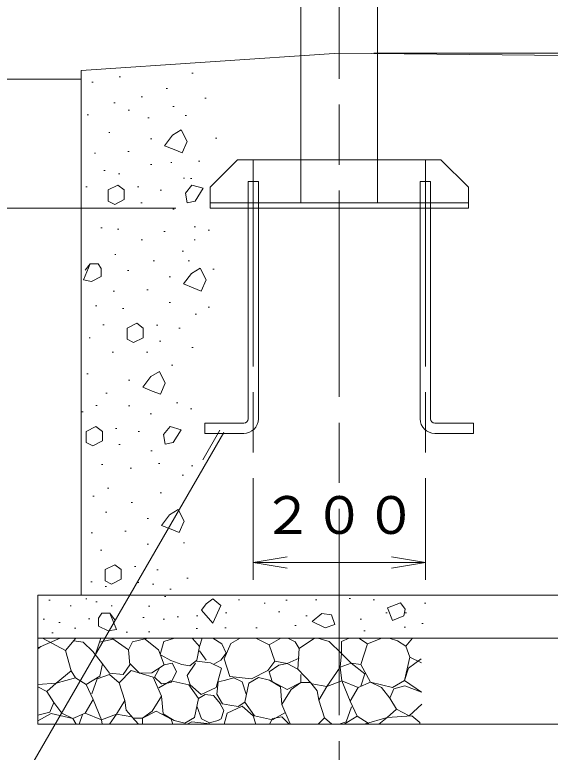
# Model space of a CAD drawing. Units: millimetres at full size, sheet at 1:20; details may follow other scales. Extents: x 474 to 16274, y 399 to 11399.
# Drawn here: x 6185 to 6807, y 6267 to 7124 of the extents above; entities that cross this region are included whole.
import ezdxf
from ezdxf.enums import TextEntityAlignment as Align

# ---------------------------------------------------------------- set-up
doc = ezdxf.new("R2010")
doc.units = ezdxf.units.MM
doc.header["$LTSCALE"] = 20
doc.linetypes.add('CHAIN', pattern=[18.5, 12, -1.5, 3.5, -1.5])
doc.layers.add('レイヤ1', color=2, linetype='Continuous', lineweight=13)
doc.styles.add('ＭＳ ゴシック', font='')
doc.styles.get('ＭＳ ゴシック').set_extended_font_data('MS Gothic')

# ---------------------------------------------------------------- blocks, each defined once
blk = doc.blocks.new('open_arrow')
at = {"color": 0, "linetype": 'Continuous', "lineweight": -2}
blk.add_lwpolyline([(7.5, 1.25), (0, 0), (7.5, -1.25)], dxfattribs=at)

msp = doc.modelspace()

# ---------------------------------------------------------------- linework, layer by layer
at = {"layer": 'レイヤ1', "color": 3}
for p, q in [((6517.07, 6905.17), (6517.07, 8769.59)), ((6606.17, 8769.59), (6606.17, 6905.17)), ((6261.62, 7059.17), (6261.62, 6449.17)), ((6411.62, 6923.35), (6443.44, 6955.17)), ((6679.8, 6955.17), (6443.44, 6955.17)), ((6711.62, 6923.35), (6679.8, 6955.17)), ((6455.62, 6930.17), (6467.62, 6930.17)), ((6455.62, 6930.17), (6455.62, 6654.17)), ((6467.62, 6930.17), (6467.62, 6654.17)), ((6655.62, 6930.17), (6667.62, 6930.17)), ((6655.62, 6654.17), (6655.62, 6930.17)), ((6667.62, 6654.17), (6667.62, 6930.17)), ((6411.62, 6923.35), (6411.62, 6899.17)), ((6711.62, 6923.35), (6711.62, 6899.17)), ((6411.62, 6905.17), (6711.62, 6905.17)), ((6411.62, 6899.17), (6711.62, 6899.17)), ((6405.62, 6649.17), (6405.62, 6637.17)), ((6450.62, 6649.17), (6405.62, 6649.17)), ((6672.62, 6649.17), (6717.62, 6649.17)), ((6717.62, 6649.17), (6717.62, 6637.17)), ((6450.62, 6637.17), (6405.62, 6637.17)), ((6672.62, 6637.17), (6717.62, 6637.17)), ((6211.62, 6449.17), (6211.62, 6299.17)), ((6211.62, 6449.17), (7311.62, 6449.17)), ((6211.62, 6399.17), (7311.62, 6399.17)), ((6211.62, 6299.17), (7311.62, 6299.17))]:
    msp.add_line(p, q, dxfattribs=at)
at = {"layer": 'レイヤ1', "linetype": 'CHAIN', "lineweight": 18}
for p, q in [((6561.62, 8769.59), (6561.62, 5879.17)), ((6461.62, 6955.17), (6461.62, 6467.17)), ((6661.62, 6955.17), (6661.62, 6467.17))]:
    msp.add_line(p, q, dxfattribs=at)
at = {"layer": 'レイヤ1', "color": 3, "lineweight": 18}
for p, q in [((6561.62, 7079.17), (6261.62, 7059.17)), ((8561.62, 7059.17), (6561.62, 7079.17))]:
    msp.add_line(p, q, dxfattribs=at)
at = {"layer": 'レイヤ1'}
for p, q in [((6601.62, 7079.17), (8933.06, 7079.17)), ((6390.44, 7055.96), (6391.94, 7055.96)), ((5631.62, 7049.17), (6261.62, 7049.17)), ((6305.93, 7051.56), (6307.43, 7051.56)), ((6274.24, 7045.4), (6275.74, 7045.4)), ((6360.51, 7038.35), (6362.01, 7038.35)), ((6299.77, 7021.63), (6301.27, 7021.63)), ((6331.46, 7028.67), (6332.96, 7028.67)), ((6405.4, 7026.91), (6406.9, 7026.91)), ((6368.43, 7017.23), (6369.93, 7017.23)), ((6268.96, 7007.54), (6270.46, 7007.54)), ((6316.5, 7012.82), (6318, 7012.82)), ((6382.52, 7006.66), (6384.02, 7006.66)), ((6339.38, 7004.02), (6340.88, 7004.02)), ((6293.76, 6987.2), (6295.26, 6987.2)), ((6368.07, 6983.96), (6378.14, 6990)), ((6378.14, 6990), (6384.91, 6976.47)), ((6342.24, 6979.74), (6343.74, 6979.74)), ((6358.79, 6971.58), (6368.07, 6983.96)), ((6417.73, 6980.25), (6419.23, 6980.25)), ((6369.94, 6967.11), (6358.79, 6971.58)), ((6384.91, 6976.47), (6379.29, 6963.38)), ((6277.11, 6963.05), (6278.61, 6963.05)), ((6316.14, 6964.82), (6317.64, 6964.82)), ((6379.29, 6963.38), (6369.94, 6967.11)), ((6398.17, 6953.64), (6399.67, 6953.64)), ((6342.24, 6949.91), (6343.74, 6949.91)), ((6365.79, 6952.09), (6367.29, 6952.09)), ((6288.04, 6942.91), (6289.54, 6942.91)), ((6305.05, 6938.88), (6306.55, 6938.88)), ((6380.51, 6933.96), (6382.01, 6933.96)), ((6388.68, 6933.6), (6390.18, 6933.6)), ((6267.2, 6923.92), (6268.7, 6923.92)), ((6293.23, 6920.34), (6304.46, 6925.95)), ((6293.23, 6907.25), (6293.23, 6920.34)), ((6304.46, 6925.95), (6311.94, 6920.34)), ((6311.94, 6920.34), (6311.94, 6909.12)), ((6327.32, 6923.81), (6328.82, 6923.81)), ((6353.43, 6920.07), (6354.93, 6920.07)), ((6383.04, 6916.61), (6390.52, 6925.95)), ((6390.52, 6925.95), (6403.62, 6922.22)), ((6403.62, 6922.22), (6394.26, 6907.25)), ((6384.91, 6905.37), (6383.04, 6916.61)), ((6300.72, 6903.51), (6293.23, 6907.25)), ((6311.94, 6909.12), (6300.72, 6903.51)), ((6331.05, 6905.16), (6332.55, 6905.16)), ((6394.26, 6907.25), (6384.91, 6905.37)), ((5791.62, 6899.17), (6371.62, 6899.17)), ((6368.34, 6897.71), (6369.84, 6897.71)), ((6284.81, 6876.38), (6286.31, 6876.38)), ((6393.08, 6877.26), (6394.58, 6877.26)), ((6304.17, 6874.62), (6305.67, 6874.62)), ((6357.87, 6871.98), (6359.37, 6871.98)), ((6409.41, 6873.42), (6410.91, 6873.42)), ((6331.46, 6862.3), (6332.96, 6862.3)), ((6392.9, 6862.41), (6394.4, 6862.41)), ((6300.75, 6845.18), (6302.25, 6845.18)), ((6379.06, 6848.92), (6380.56, 6848.92)), ((6264.62, 6815.81), (6272.11, 6834.52)), ((6266.5, 6827.03), (6272.11, 6834.52)), ((6272.11, 6834.52), (6281.46, 6834.52)), ((6281.46, 6834.52), (6285.2, 6828.91)), ((6345.5, 6837.73), (6347, 6837.73)), ((6386.02, 6837.64), (6387.52, 6837.64)), ((6285.2, 6828.91), (6285.2, 6819.55)), ((6315.67, 6826.54), (6317.17, 6826.54)), ((6389.98, 6823.3), (6400.05, 6829.34)), ((6400.05, 6829.34), (6406.82, 6815.81)), ((6414.92, 6828.01), (6416.42, 6828.01)), ((6273.98, 6813.94), (6264.62, 6815.81)), ((6285.2, 6819.55), (6273.98, 6813.94)), ((6364.15, 6819.08), (6365.65, 6819.08)), ((6380.7, 6810.92), (6389.98, 6823.3)), ((6406.82, 6815.81), (6401.2, 6802.72)), ((6391.85, 6806.45), (6380.7, 6810.92)), ((6299.02, 6802.39), (6300.52, 6802.39)), ((6338.04, 6804.16), (6339.54, 6804.16)), ((6401.2, 6802.72), (6391.85, 6806.45)), ((6278.38, 6785.51), (6279.88, 6785.51)), ((6309.95, 6782.25), (6311.45, 6782.25)), ((6364.15, 6789.25), (6365.65, 6789.25)), ((6409.41, 6783.97), (6410.91, 6783.97)), ((6394.27, 6775.72), (6395.77, 6775.72)), ((6315.14, 6759.68), (6326.37, 6765.29)), ((6326.37, 6765.29), (6333.85, 6759.68)), ((6286.94, 6763.33), (6288.44, 6763.33)), ((6315.14, 6746.59), (6315.14, 6759.68)), ((6333.85, 6759.68), (6333.85, 6748.46)), ((6349.23, 6763.15), (6350.73, 6763.15)), ((6375.33, 6759.41), (6376.83, 6759.41)), ((6270.92, 6748.22), (6272.42, 6748.22)), ((6333.85, 6748.46), (6322.62, 6742.85)), ((6322.62, 6742.85), (6315.14, 6746.59)), ((6352.96, 6744.5), (6354.46, 6744.5)), ((6297.95, 6731.68), (6299.45, 6731.68)), ((6337.86, 6731.68), (6339.36, 6731.68)), ((6390.25, 6737.05), (6391.75, 6737.05)), ((6366.75, 6716.55), (6368.25, 6716.55)), ((6268.24, 6706.47), (6269.74, 6706.47)), ((6342.55, 6703.23), (6352.62, 6709.28)), ((6352.62, 6709.28), (6359.39, 6695.75)), ((6316.72, 6699.02), (6318.22, 6699.02)), ((6333.27, 6690.86), (6342.55, 6703.23)), ((6359.39, 6695.75), (6353.77, 6682.65)), ((6344.42, 6686.39), (6333.27, 6690.86)), ((6290.61, 6684.09), (6292.11, 6684.09)), ((6353.77, 6682.65), (6344.42, 6686.39)), ((6372.65, 6672.92), (6374.15, 6672.92)), ((6262.52, 6662.18), (6264.02, 6662.18)), ((6278.69, 6669.76), (6280.19, 6669.76)), ((6316.72, 6669.18), (6318.22, 6669.18)), ((6388.77, 6665.63), (6390.27, 6665.63)), ((6341.98, 6660.13), (6343.48, 6660.13)), ((6267.71, 6639.62), (6278.94, 6645.23)), ((6278.94, 6645.23), (6286.42, 6639.62)), ((6357.52, 6635.88), (6365, 6645.23)), ((6365, 6645.23), (6378.1, 6641.49)), ((6427.36, 6638.45), (6058.27, 5999.17)), ((6267.71, 6626.52), (6267.71, 6639.62)), ((6286.42, 6639.62), (6286.42, 6628.4)), ((6301.8, 6643.08), (6303.3, 6643.08)), ((6327.9, 6639.35), (6329.4, 6639.35)), ((6359.39, 6624.65), (6357.52, 6635.88)), ((6378.1, 6641.49), (6368.74, 6626.52)), ((6286.42, 6628.4), (6275.19, 6622.79)), ((6275.19, 6622.79), (6267.71, 6626.52)), ((6305.53, 6624.44), (6307.03, 6624.44)), ((6368.74, 6626.52), (6359.39, 6624.65)), ((6342.82, 6616.98), (6344.32, 6616.98)), ((6351.62, 6602.33), (6353.12, 6602.33)), ((6285.57, 6600.96), (6287.07, 6600.96)), ((6318.59, 6596.83), (6320.09, 6596.83)), ((6390.15, 6599.58), (6391.65, 6599.58)), ((6379.14, 6588.57), (6380.64, 6588.57)), ((6292.45, 6573.43), (6293.95, 6573.43)), ((6353.54, 6568.19), (6355.04, 6568.19)), ((6275.23, 6564.46), (6276.73, 6564.46)), ((6319.98, 6557), (6321.48, 6557)), ((6290.15, 6545.81), (6291.65, 6545.81)), ((6355.18, 6530.2), (6364.46, 6542.57)), ((6364.46, 6542.57), (6374.53, 6548.61)), ((6374.53, 6548.61), (6381.3, 6535.09)), ((6338.63, 6538.36), (6340.13, 6538.36)), ((6381.3, 6535.09), (6375.68, 6521.99)), ((6366.33, 6525.73), (6355.18, 6530.2)), ((6375.68, 6521.99), (6366.33, 6525.73)), ((6273.5, 6521.66), (6275, 6521.66)), ((6312.52, 6523.43), (6314.02, 6523.43)), ((6338.63, 6508.52), (6340.13, 6508.52)), ((6380.51, 6510.14), (6382.01, 6510.14)), ((6284.43, 6501.52), (6285.93, 6501.52)), ((6289.62, 6478.96), (6300.85, 6484.57)), ((6300.85, 6484.57), (6308.33, 6478.96)), ((6323.71, 6482.42), (6325.21, 6482.42)), ((6461.62, 6487.17), (6661.62, 6487.17)), ((6289.62, 6465.86), (6289.62, 6478.96)), ((6308.33, 6478.96), (6308.33, 6467.74)), ((6349.81, 6478.69), (6351.31, 6478.69)), ((6273.18, 6464.73), (6274.68, 6464.73)), ((6297.1, 6462.13), (6289.62, 6465.86)), ((6308.33, 6467.74), (6297.1, 6462.13)), ((6384.64, 6468.85), (6386.14, 6468.85)), ((6289.69, 6459.22), (6291.19, 6459.22)), ((6327.44, 6463.78), (6328.94, 6463.78)), ((6344.74, 6461.97), (6346.24, 6461.97)), ((6364.73, 6456.32), (6366.23, 6456.32)), ((6360.12, 6447.46), (6358.62, 6447.46)), ((6225.63, 6443.23), (6224.13, 6443.23)), ((6268.57, 6444.99), (6267.07, 6444.99)), ((6278.69, 6441.33), (6280.19, 6441.33)), ((6407.18, 6439.16), (6401.55, 6431.68)), ((6414.66, 6444.77), (6407.18, 6439.16)), ((6424.01, 6437.29), (6414.66, 6444.77)), ((6445.89, 6443.72), (6444.39, 6443.72)), ((6475.72, 6440), (6474.22, 6440)), ((6501.04, 6443.33), (6499.54, 6443.33)), ((6535.39, 6443.72), (6533.89, 6443.72)), ((6574.53, 6445.33), (6573.03, 6445.33)), ((6602.51, 6443.72), (6601.01, 6443.72)), ((6632.73, 6440.24), (6617.76, 6434.62)), ((6638.34, 6432.76), (6632.73, 6440.24)), ((6662.17, 6440), (6660.67, 6440)), ((6250.34, 6436.76), (6248.84, 6436.76)), ((6297.96, 6436.74), (6296.46, 6436.74)), ((6341.47, 6436.27), (6339.97, 6436.27)), ((6401.55, 6431.68), (6414.66, 6416.71)), ((6414.66, 6416.71), (6424.01, 6437.29)), ((6492.6, 6429.97), (6491.1, 6429.97)), ((6617.76, 6434.62), (6623.37, 6419.66)), ((6636.47, 6425.27), (6638.34, 6432.76)), ((6219.15, 6421.46), (6217.65, 6421.46)), ((6271.85, 6421.82), (6270.35, 6421.82)), ((6285.84, 6428.15), (6282.1, 6422.54)), ((6282.1, 6422.54), (6282.1, 6413.18)), ((6295.19, 6428.15), (6285.84, 6428.15)), ((6302.68, 6409.45), (6295.19, 6428.15)), ((6300.8, 6420.66), (6295.19, 6428.15)), ((6335.06, 6423.22), (6333.56, 6423.22)), ((6358.61, 6421.43), (6357.11, 6421.43)), ((6374.88, 6424.1), (6373.38, 6424.1)), ((6397.41, 6425.08), (6395.91, 6425.08)), ((6430.97, 6428.81), (6429.47, 6428.81)), ((6524.2, 6425.08), (6522.7, 6425.08)), ((6541.56, 6428.04), (6530.33, 6418.68)), ((6552.78, 6426.16), (6541.56, 6428.04)), ((6556.53, 6414.94), (6552.78, 6426.16)), ((6587.59, 6421.36), (6586.09, 6421.36)), ((6617.42, 6428.81), (6615.92, 6428.81)), ((6623.37, 6419.66), (6636.47, 6425.27)), ((6639.8, 6428.81), (6638.3, 6428.81)), ((6237.39, 6417.34), (6235.89, 6417.34)), ((6282.1, 6413.18), (6293.32, 6407.57)), ((6511.37, 6413.75), (6509.87, 6413.75)), ((6530.33, 6418.68), (6545.3, 6411.19)), ((6545.3, 6411.19), (6556.53, 6414.94)), ((6659.02, 6416.31), (6657.52, 6416.31)), ((6229.16, 6405.57), (6227.66, 6405.57)), ((6255.63, 6410.87), (6254.13, 6410.87)), ((6293.32, 6407.57), (6302.68, 6409.45)), ((6315.64, 6406.16), (6314.14, 6406.16)), ((6341.47, 6406.43), (6339.97, 6406.43)), ((6397.01, 6410.34), (6395.51, 6410.34)), ((6430.3, 6411.19), (6428.8, 6411.19)), ((6466.14, 6411.19), (6464.64, 6411.19)), ((6591.6, 6407.78), (6590.1, 6407.78)), ((6638.53, 6412.04), (6637.03, 6412.04)), ((6211.62, 6387.91), (6237.33, 6399.17)), ((6216.96, 6399.17), (6243.66, 6384.9)), ((6255.69, 6399.17), (6243.66, 6384.9)), ((6264.2, 6394.58), (6253.09, 6396.08)), ((6284.69, 6399.17), (6278.6, 6380.42)), ((6299.09, 6398.05), (6283.25, 6394.74)), ((6316.65, 6385.51), (6297.54, 6399.17)), ((6339.09, 6399.17), (6321.34, 6395.06)), ((6351.55, 6385.8), (6334.56, 6399.17)), ((6370.1, 6399.17), (6357.83, 6395.36)), ((6391.12, 6398.82), (6386.93, 6399.17)), ((6399.13, 6389.36), (6391.12, 6398.82)), ((6402.31, 6399.17), (6399.13, 6389.36)), ((6414.67, 6399.17), (6425.35, 6392.76)), ((6446.52, 6399.17), (6435.67, 6392.85)), ((6480.12, 6391.63), (6464.72, 6399.17)), ((6493.67, 6399.17), (6480.12, 6391.63)), ((6510.24, 6395.06), (6501.85, 6399.17)), ((6532.76, 6399.17), (6515.06, 6387.16)), ((6549.9, 6395.39), (6536.9, 6399.17)), ((6573.11, 6399.17), (6564.18, 6395.51)), ((6594.35, 6392.58), (6584.29, 6399.17)), ((6611.07, 6399.17), (6594.35, 6392.58)), ((6629.24, 6396.05), (6619.61, 6399.17)), ((6638.81, 6389.79), (6629.24, 6396.05)), ((6646.72, 6399.17), (6638.81, 6389.79)), ((6211.62, 6386.92), (6215.06, 6389.42)), ((6275.41, 6383.58), (6264.2, 6394.58)), ((6321.34, 6395.06), (6316.65, 6385.51)), ((6357.83, 6395.36), (6353.68, 6380.09)), ((6396.08, 6373.48), (6399.13, 6389.36)), ((6425.35, 6392.76), (6430.22, 6381.7)), ((6435.67, 6392.85), (6427.88, 6375.34)), ((6480.12, 6391.63), (6486.62, 6372.65)), ((6515.06, 6387.16), (6510.24, 6395.06)), ((6515.06, 6387.16), (6513.67, 6363.35)), ((6564.29, 6381.23), (6549.9, 6395.39)), ((6564.18, 6395.51), (6564.29, 6381.23)), ((6594.35, 6392.58), (6586.61, 6368.72)), ((6638.81, 6389.79), (6643.68, 6377.14)), ((6243.66, 6384.9), (6250.2, 6361.15)), ((6286.63, 6369.39), (6275.41, 6383.58)), ((6318.38, 6368.06), (6316.65, 6385.51)), ((6358.05, 6368.39), (6351.55, 6385.8)), ((6354.78, 6379.48), (6365.95, 6373.23)), ((6399.17, 6384.61), (6407.2, 6373.57)), ((6430.22, 6381.7), (6423.94, 6373.71)), ((6562.85, 6365.35), (6564.29, 6381.23)), ((6564.29, 6381.23), (6575.5, 6370.21)), ((6367.55, 6370.06), (6358.05, 6368.39)), ((6365.95, 6373.23), (6378.68, 6368.57)), ((6372.4, 6360.58), (6367.55, 6370.06)), ((6394.53, 6370.29), (6385.13, 6355.93)), ((6388.22, 6367.06), (6396.08, 6373.48)), ((6411.98, 6370.43), (6395.87, 6372.34)), ((6424.74, 6364.2), (6411.98, 6370.43)), ((6423.94, 6373.71), (6416.04, 6368.88)), ((6427.88, 6375.34), (6434.4, 6354.75)), ((6478.78, 6361.48), (6486.62, 6372.65)), ((6486.62, 6372.65), (6500.92, 6369.59)), ((6500.92, 6369.59), (6515.15, 6376.06)), ((6575.5, 6370.21), (6562.85, 6365.35)), ((6575.5, 6370.21), (6586.61, 6368.72)), ((6591.48, 6357.65), (6575.5, 6370.21)), ((6637.55, 6350.1), (6643.68, 6377.14)), ((6656.97, 6375.17), (6642.2, 6364.42)), ((6643.68, 6377.14), (6657.01, 6370.59)), ((6283.58, 6355.08), (6286.63, 6369.39)), ((6286.63, 6369.39), (6294.66, 6358.34)), ((6320.02, 6361.73), (6305.86, 6347.33)), ((6310.54, 6356.9), (6318.38, 6368.06)), ((6318.37, 6369.65), (6329.57, 6358.63)), ((6345.47, 6354.01), (6320.02, 6361.73)), ((6343.85, 6358.75), (6358.05, 6368.39)), ((6353.31, 6365.19), (6347.06, 6354.02)), ((6378.68, 6368.57), (6388.22, 6367.06)), ((6418.56, 6341.93), (6424.74, 6364.2)), ((6459.82, 6351.8), (6478.78, 6361.48)), ((6491.41, 6367.93), (6480.38, 6359.9)), ((6500.92, 6369.59), (6491.41, 6367.93)), ((6513.67, 6363.35), (6500.92, 6369.59)), ((6513.67, 6363.35), (6529.68, 6346.03)), ((6547.17, 6343), (6562.85, 6365.35)), ((6562.85, 6365.35), (6564.56, 6349.49)), ((6586.61, 6368.72), (6597.9, 6348.18)), ((6642.2, 6364.42), (6637.56, 6350.1)), ((6250.2, 6361.15), (6232.88, 6346.73)), ((6255.04, 6353.26), (6232.88, 6346.73)), ((6250.2, 6361.15), (6255.04, 6353.26)), ((6255.04, 6353.26), (6267.79, 6345.43)), ((6267.79, 6345.43), (6255.04, 6353.26)), ((6267.79, 6345.43), (6283.58, 6355.08)), ((6294.67, 6356.77), (6280.43, 6351.88)), ((6294.66, 6358.34), (6310.54, 6356.9)), ((6305.86, 6347.33), (6294.67, 6356.77)), ((6329.57, 6358.63), (6343.85, 6358.75)), ((6355.18, 6331.87), (6345.47, 6354.01)), ((6347.06, 6354.02), (6355.06, 6346.15)), ((6366.16, 6347.84), (6372.4, 6360.58)), ((6385.13, 6355.93), (6388.4, 6344.84)), ((6439.17, 6353.22), (6428.1, 6349.94)), ((6434.4, 6354.75), (6459.82, 6351.8)), ((6448.73, 6348.52), (6439.17, 6353.22)), ((6467.74, 6353.45), (6456.68, 6347)), ((6480.46, 6350.38), (6467.74, 6353.45)), ((6480.38, 6359.9), (6483.64, 6348.82)), ((6516.98, 6347.5), (6516.9, 6357.03)), ((6586.83, 6343.33), (6591.48, 6357.65)), ((6232.88, 6346.73), (6211.62, 6345.36)), ((6232.88, 6346.73), (6221.84, 6337.11)), ((6275.87, 6328.05), (6267.79, 6345.43)), ((6280.43, 6351.88), (6274.23, 6334.38)), ((6312.38, 6326.76), (6305.86, 6347.33)), ((6366.15, 6349.43), (6351.92, 6341.37)), ((6355.06, 6346.15), (6366.16, 6347.84)), ((6386.81, 6344.83), (6366.15, 6349.43)), ((6398.04, 6329.07), (6386.81, 6344.83)), ((6388.4, 6344.84), (6401.18, 6333.85)), ((6420.97, 6348.29), (6419.5, 6334)), ((6428.1, 6349.94), (6420.97, 6348.29)), ((6453.62, 6334.29), (6448.73, 6348.52)), ((6456.68, 6347), (6452.11, 6324.75)), ((6493.21, 6342.55), (6480.46, 6350.38)), ((6483.64, 6348.82), (6501.18, 6339.45)), ((6501.18, 6339.45), (6516.98, 6347.5)), ((6516.98, 6347.5), (6505.93, 6339.49)), ((6528.08, 6347.6), (6516.98, 6347.5)), ((6536.09, 6338.15), (6528.08, 6347.6)), ((6529.68, 6346.03), (6547.17, 6343)), ((6564.56, 6349.49), (6547.17, 6343)), ((6564.56, 6349.49), (6583.67, 6341.71)), ((6574.28, 6325.78), (6564.56, 6349.49)), ((6597.9, 6348.18), (6583.67, 6341.71)), ((6597.9, 6348.18), (6623.33, 6342.04)), ((6610.64, 6341.94), (6597.9, 6348.18)), ((6623.33, 6342.04), (6637.55, 6350.1)), ((6637.56, 6350.1), (6657.29, 6336.54)), ((6221.84, 6337.11), (6211.62, 6342.68)), ((6229.88, 6324.49), (6221.84, 6337.11)), ((6401.18, 6333.85), (6418.56, 6341.93)), ((6494.98, 6321.94), (6493.21, 6342.55)), ((6505.93, 6339.49), (6494.98, 6321.94)), ((6537.77, 6327.05), (6536.09, 6338.15)), ((6547.17, 6343), (6537.77, 6327.05)), ((6583.67, 6341.71), (6574.28, 6325.77)), ((6620.27, 6329.33), (6610.64, 6341.94)), ((6624.94, 6340.48), (6620.27, 6329.33)), ((6637.61, 6343.75), (6624.94, 6340.48)), ((6637.61, 6343.75), (6657.29, 6336.54)), ((6266.48, 6312.1), (6275.87, 6328.05)), ((6275.87, 6328.05), (6285.6, 6304.32)), ((6344.22, 6314.32), (6355.18, 6331.87)), ((6355.18, 6331.87), (6356.94, 6311.26)), ((6393.47, 6306.81), (6398.04, 6329.07)), ((6405.94, 6333.89), (6398.04, 6329.07)), ((6415.48, 6332.38), (6405.94, 6333.89)), ((6423.49, 6322.92), (6415.48, 6332.38)), ((6419.5, 6334), (6425.94, 6322.95)), ((6537.77, 6327.05), (6544.29, 6306.48)), ((6620.27, 6329.33), (6628.31, 6316.71)), ((6225.22, 6313.33), (6229.88, 6324.49)), ((6229.88, 6324.49), (6239.51, 6311.88)), ((6302.99, 6310.81), (6312.38, 6326.76)), ((6312.38, 6326.76), (6314.06, 6315.66)), ((6396.53, 6319.53), (6401.42, 6305.29)), ((6423.04, 6323.45), (6427.59, 6315.03)), ((6425.94, 6322.95), (6434.68, 6321.44)), ((6448.97, 6319.97), (6431.59, 6311.89)), ((6434.68, 6321.44), (6444.22, 6319.93)), ((6444.22, 6319.93), (6452.11, 6324.76)), ((6461.75, 6308.97), (6448.97, 6319.97)), ((6452.11, 6324.75), (6463.34, 6308.99)), ((6494.98, 6321.94), (6504.69, 6299.8)), ((6569.73, 6301.94), (6575.92, 6319.43)), ((6574.28, 6325.77), (6582.36, 6308.39)), ((6642.66, 6308.89), (6657.41, 6322.29)), ((6211.62, 6309.82), (6225.22, 6313.33)), ((6226.82, 6311.77), (6211.62, 6303.16)), ((6252.25, 6305.64), (6226.82, 6311.77)), ((6239.51, 6311.88), (6252.25, 6305.64)), ((6252.25, 6305.64), (6266.48, 6312.1)), ((6263.33, 6310.48), (6259.65, 6299.17)), ((6285.6, 6304.32), (6266.48, 6312.1)), ((6285.6, 6304.32), (6302.99, 6310.81)), ((6302.99, 6310.81), (6294.81, 6299.17)), ((6320.47, 6307.78), (6302.99, 6310.81)), ((6314.06, 6315.66), (6322.08, 6306.22)), ((6348.98, 6314.36), (6333.18, 6306.31)), ((6333.18, 6306.31), (6344.22, 6314.32)), ((6366.52, 6305), (6348.98, 6314.36)), ((6356.94, 6311.26), (6369.7, 6303.43)), ((6427.59, 6315.03), (6424.51, 6305.48)), ((6431.59, 6311.89), (6428.07, 6299.17)), ((6484.01, 6304.39), (6498.24, 6312.44)), ((6617.28, 6307.09), (6628.31, 6316.71)), ((6628.31, 6316.71), (6642.66, 6308.89)), ((6255.81, 6299.17), (6252.25, 6305.64)), ((6286.15, 6299.17), (6285.6, 6304.32)), ((6328.44, 6299.17), (6320.47, 6307.78)), ((6322.08, 6306.22), (6333.18, 6306.31)), ((6333.18, 6306.31), (6333.24, 6299.17)), ((6368.23, 6299.17), (6366.52, 6305)), ((6369.7, 6303.43), (6382.41, 6300.36)), ((6382.41, 6300.36), (6393.47, 6306.81)), ((6390.33, 6302.02), (6384.76, 6299.17)), ((6414.85, 6299.17), (6390.33, 6302.02)), ((6401.42, 6305.29), (6410.99, 6300.6)), ((6410.99, 6300.6), (6422.06, 6303.87)), ((6424.51, 6305.48), (6421.34, 6303.87)), ((6464.65, 6299.17), (6461.75, 6308.97)), ((6463.34, 6308.99), (6484.01, 6304.39)), ((6483.99, 6305.98), (6480.66, 6299.17)), ((6495.1, 6307.66), (6483.99, 6305.98)), ((6503.1, 6299.79), (6495.1, 6307.66)), ((6537.1, 6299.17), (6544.29, 6306.48)), ((6544.29, 6306.48), (6552.97, 6299.17)), ((6561.66, 6299.17), (6569.73, 6301.94)), ((6582.36, 6308.39), (6567.29, 6299.17)), ((6582.36, 6308.39), (6595.12, 6300.56)), ((6595.12, 6300.56), (6582.36, 6308.39)), ((6590.4, 6299.17), (6617.28, 6307.09)), ((6607.77, 6299.17), (6617.28, 6307.09)), ((6617.28, 6307.09), (6645.83, 6308.92)), ((6645.83, 6308.92), (6655.42, 6301.06)), ((6502.75, 6299.17), (6503.1, 6299.79)), ((6504.69, 6299.8), (6506.78, 6299.17)), ((6595.97, 6299.17), (6595.12, 6300.56)), ((6655.42, 6301.06), (6655.09, 6299.17))]:
    msp.add_line(p, q, dxfattribs=at)
at = {"layer": 'レイヤ1', "color": 6}
msp.add_line((6423.03, 6640.95), (6403.03, 6606.31), dxfattribs=at)
at = {"layer": 'レイヤ1', "color": 3}
for centre, radius, start, end in [((6450.62, 6654.17), 17, 270, 0), ((6450.62, 6654.17), 5, 270, 0), ((6672.62, 6654.17), 17, 180, 270), ((6672.62, 6654.17), 5, 180, 270)]:
    msp.add_arc(centre, radius, start, end, dxfattribs=at)

# ---------------------------------------------------------------- block references
at = {"layer": 'レイヤ1', "xscale": 5.26, "yscale": 5.26}
msp.add_blockref('open_arrow', (6461.62, 6487.17), dxfattribs=at)
at = {"layer": 'レイヤ1', "xscale": 5.26, "yscale": 5.26, "rotation": 180}
msp.add_blockref('open_arrow', (6661.62, 6487.17), dxfattribs=at)

# ---------------------------------------------------------------- texts
at = {"layer": 'レイヤ1', "style": 'ＭＳ ゴシック'}
msp.add_text('２００', height=43.99, dxfattribs=at).set_placement((6471.62, 6507.17), align=Align.BOTTOM_LEFT)

doc.saveas('drawing.dxf')
